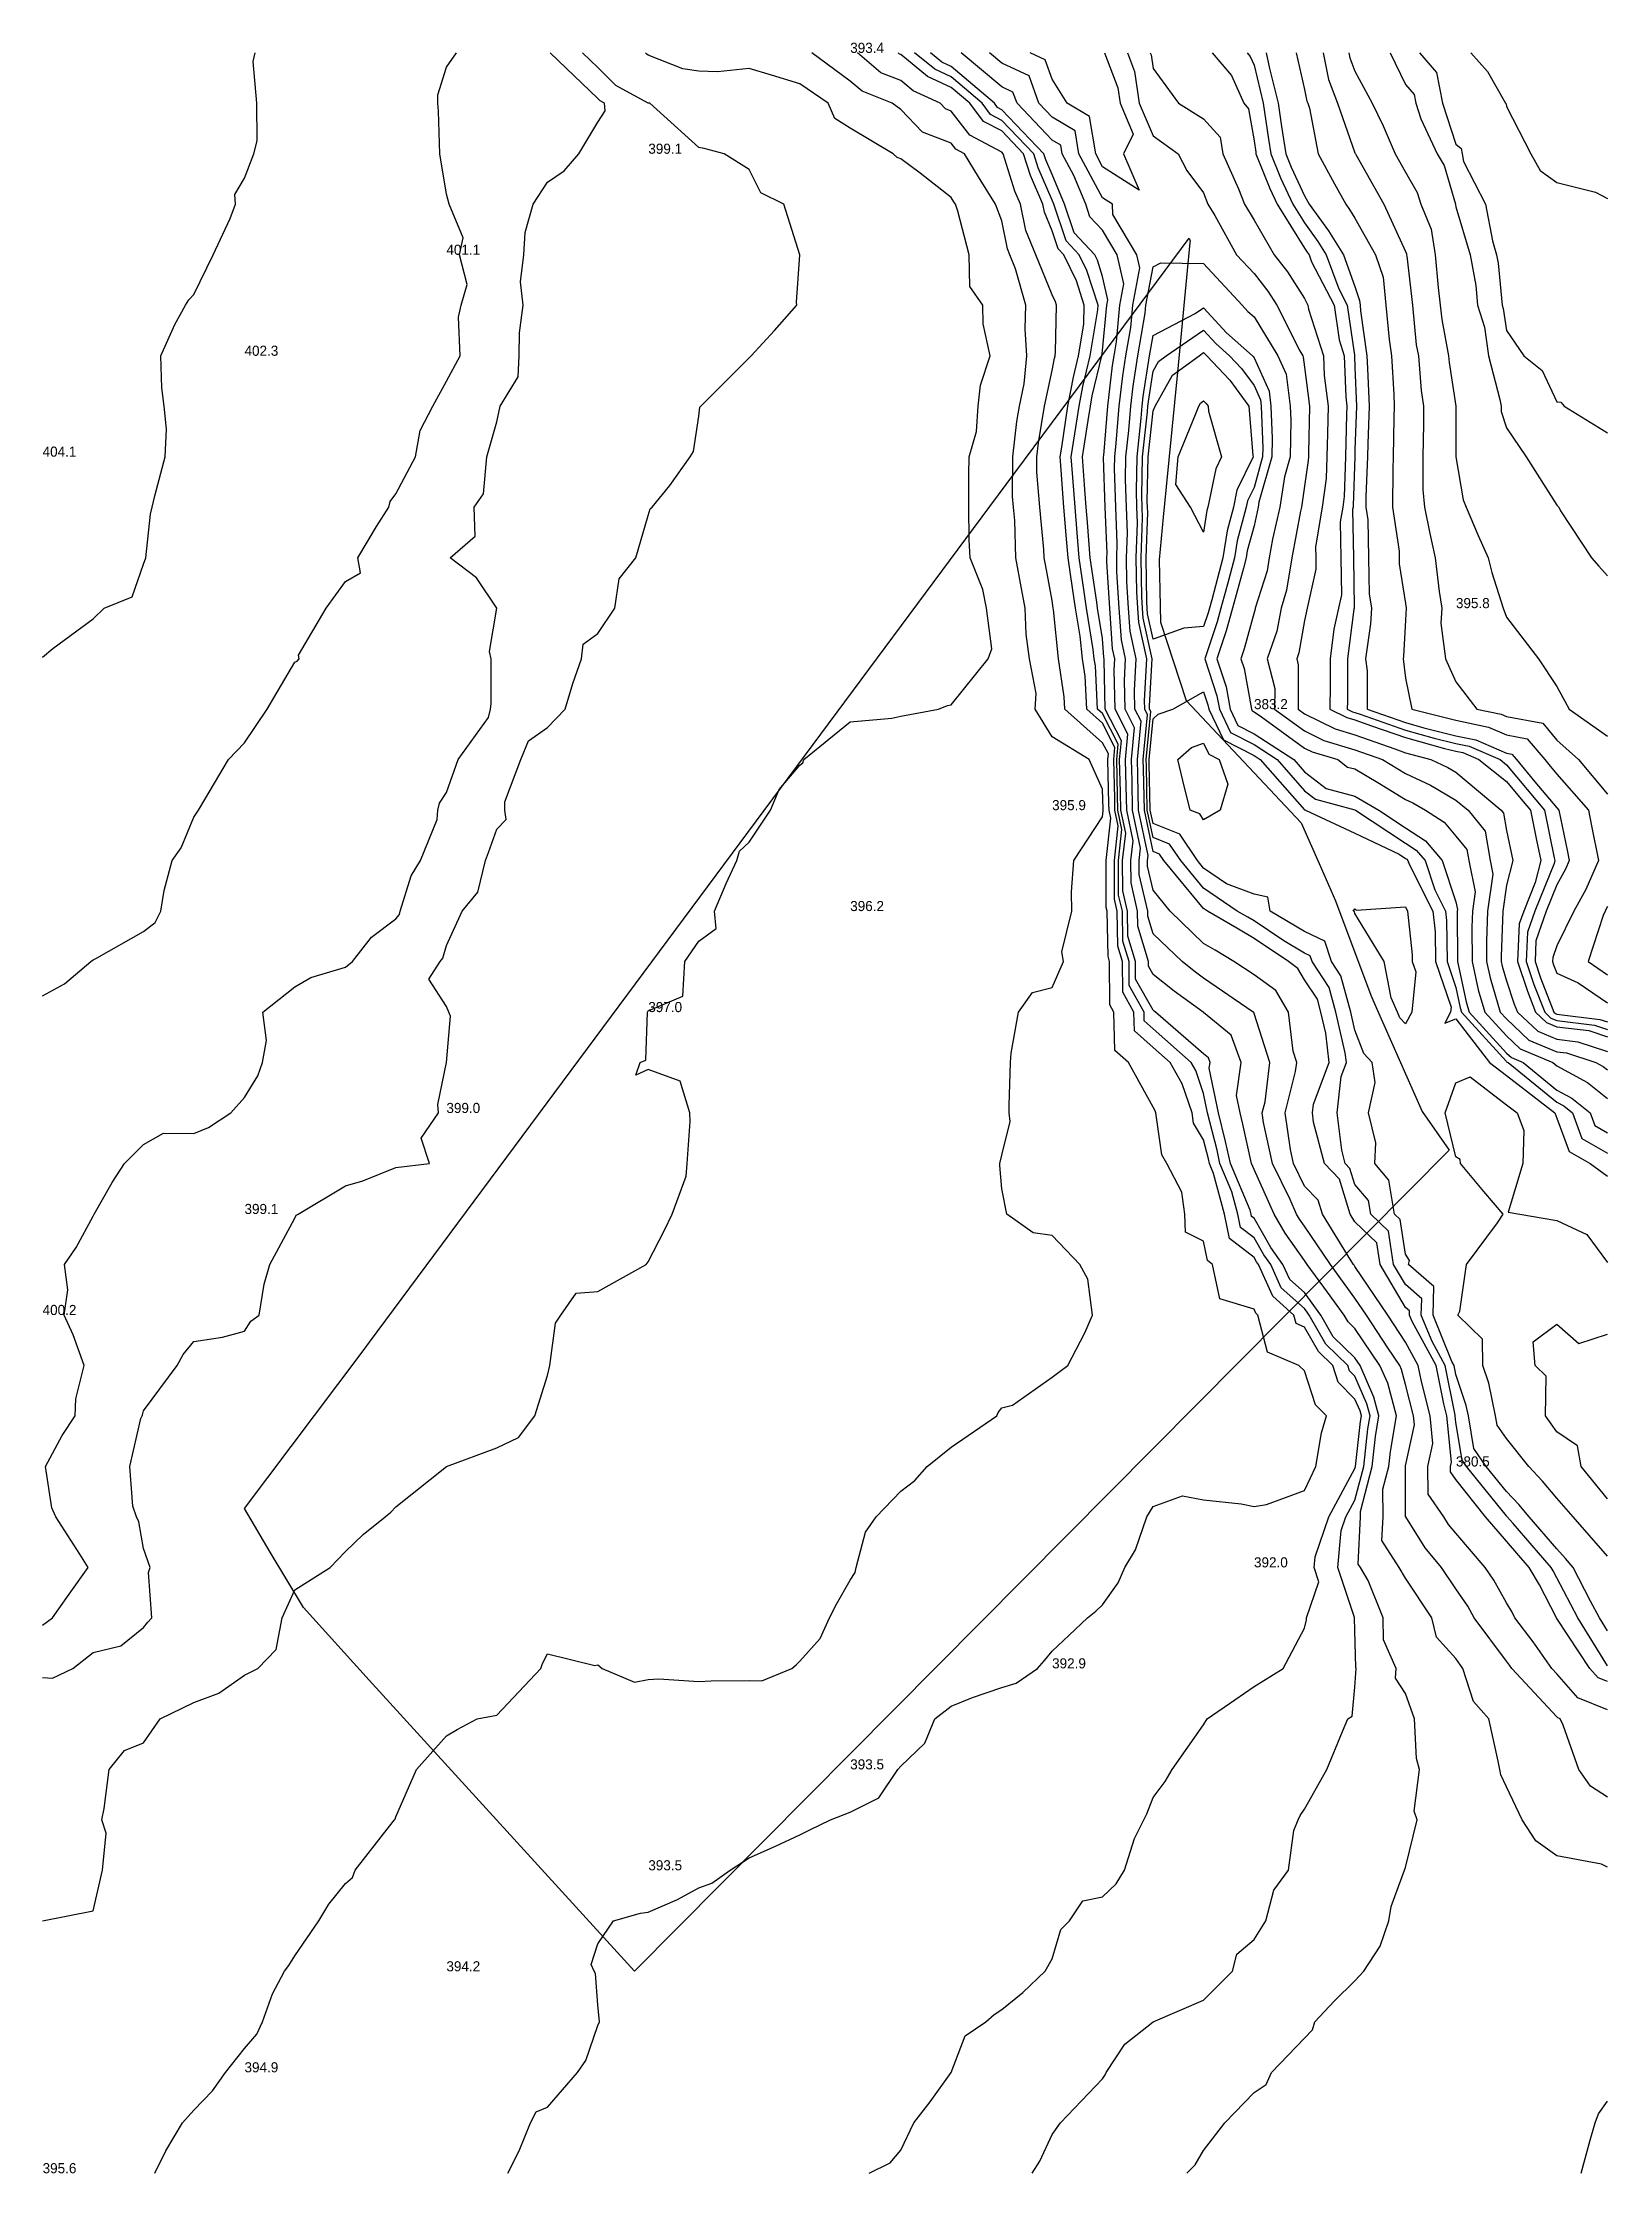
# Model space of a CAD drawing. Extents: x 0 to 155, y 0 to 211.
import ezdxf

# ---------------------------------------------------------------- set-up
doc = ezdxf.new("R2010")
doc.units = 0
for name, color, linetype in [('CONTOURS_MAJEURES', 3, 'CONTINUOUS'), ('CONTOURS_MINEURES', 8, 'CONTINUOUS'), ('PARCELLE', 4, 'CONTINUOUS'), ('POINTS_COTES', 7, 'CONTINUOUS')]:
    doc.layers.add(name, color=color, linetype=linetype)

msp = doc.modelspace()

# ---------------------------------------------------------------- linework, layer by layer
at = {"layer": 'CONTOURS_MAJEURES'}
for points in [[(0.003, 54.283), (0.982, 54.997), (2.644, 57.357), (4.508, 60.004), (3.683, 61.319), (1.298, 65.001), (0.911, 65.909), (0.301, 69.997), (1.942, 73.06), (3.225, 75.005), (3.307, 76.696), (4.133, 80.001), (3.028, 83.027), (2.143, 84.998), (2.5, 87.501), (2.163, 90.005), (3.333, 91.67), (4.997, 94.774), (5.126, 95.001), (6.885, 98.114), (8.109, 99.998), (10.003, 101.893), (11.983, 103.02), (14.997, 102.968), (16.427, 103.575), (18.637, 105.005), (20.002, 106.556), (21.334, 108.669), (21.786, 110.002), (22.174, 112.174), (21.829, 114.998), (24.997, 117.496), (26.564, 118.429), (30.002, 119.448), (30.687, 119.994), (32.581, 122.416), (34.996, 124.232), (35.341, 124.657), (35.436, 125.002), (36.51, 128.487), (37.431, 129.998), (39.091, 134.086), (39.167, 134.995), (39.311, 135.685), (40.001, 136.736), (41.172, 140.002), (44.163, 144.166), (44.372, 144.999), (44.441, 145.554), (44.441, 149.995), (44.282, 150.71), (44.996, 155.003), (42.998, 158), (40.386, 159.999), (42.855, 162.14), (42.757, 164.995), (43.671, 166.324), (43.997, 170.003), (44.996, 173.462), (45.319, 174.999), (47.098, 177.897), (47.209, 179.996), (47.256, 182.257), (47.615, 185.003), (47.332, 187.335), (47.68, 189.999), (47.807, 192.19), (48.596, 194.996), (50.001, 197.191), (51.679, 198.321), (53.104, 200.003), (54.995, 203.126), (55.732, 204.265), (55.654, 205), (55.227, 205.231), (54.995, 205.462), (50.289, 209.996)], [(98.032, 0.003), (98.797, 1.206), (99.999, 3.824), (100.833, 5), (105.004, 9.344), (105.258, 9.742), (105.361, 9.996), (107.216, 12.786), (109.999, 15.004), (115.004, 17.145), (117.858, 20), (118.286, 21.713), (119.998, 23.156), (121.166, 24.996), (121.974, 28.027), (123.411, 30.004), (123.95, 33.948), (124.358, 35), (124.578, 35.426), (125.004, 36.052), (127.207, 39.997), (128.749, 43.752), (129.304, 45.004), (129.717, 45.285), (129.998, 48.127), (130.117, 50.001), (130.081, 50.083), (129.998, 53.748), (129.95, 54.997), (129.963, 55.032), (128.302, 60.004), (128.645, 63.648), (129.109, 65.001), (129.998, 66.645), (130.872, 69.997), (131.288, 73.714), (131.502, 75.005), (131.188, 76.192), (129.998, 78.939), (129.471, 79.473), (129.297, 80.001), (127.116, 82.114), (125.475, 84.998), (125.275, 85.27), (125.004, 85.645), (122.693, 87.694), (121.651, 90.005), (120.963, 90.967), (119.998, 92.639), (118.665, 93.668), (118.399, 95.001), (117.799, 97.202), (116.62, 99.998), (116.332, 101.329), (115.401, 105.005), (115.004, 106.951), (114.228, 109.227), (113.789, 110.002), (109.999, 113.339), (109.124, 114.123), (109.102, 114.998), (107.626, 117.621), (107.617, 119.994), (107.018, 122.013), (106.958, 125.002), (106.589, 126.587), (106.578, 129.998), (106.916, 133.082), (106.515, 134.995), (106.484, 136.479), (106.396, 140.002), (106.541, 141.539), (105.004, 144.557), (104.508, 144.999), (104.286, 149.278), (104.178, 149.995), (104.082, 150.917), (103.409, 155.003), (103.139, 156.865), (102.666, 159.999), (102.476, 162.472), (102.271, 164.995), (102.051, 167.95), (101.902, 170.003), (102.266, 172.266), (102.675, 174.999), (103.045, 176.955), (103.756, 179.996), (104.543, 184.541), (104.553, 185.003), (103.45, 188.448), (102.694, 189.999), (101.381, 191.379), (100.168, 194.996), (99.999, 195.405), (98.614, 198.615), (98.179, 200.003), (95.005, 203.313), (93.902, 203.899), (93.061, 205), (90, 207.617), (88.373, 208.369), (86.38, 209.996)], [(119.31, 209.996), (119.626, 209.623), (119.998, 208.778), (120.908, 205), (121.441, 201.444), (121.667, 200.003), (122.617, 197.616), (123.853, 194.996), (125.004, 193.147), (126.326, 191.322), (127.151, 189.999), (128.387, 186.615), (129.222, 185.003), (129.937, 180.056), (129.957, 179.996), (129.998, 178.82), (130.16, 174.999), (129.998, 170.669), (129.98, 170.003), (129.829, 165.165), (129.804, 164.995), (129.765, 164.763), (129.861, 159.999), (129.935, 155.066), (129.92, 155.003), (129.899, 154.903), (129.257, 149.995), (129.243, 145.754), (129.238, 144.999), (129.748, 144.749), (129.998, 144.673), (130.503, 144.494), (135.003, 142.921), (137.859, 142.142), (139.998, 141.604), (141.323, 141.326), (144.375, 140.002), (145.003, 139.5), (147.054, 137.051), (148.787, 134.995), (149.733, 130.262), (149.79, 129.998), (149.717, 129.718), (147.831, 125.002), (147.097, 122.902), (146.966, 119.994), (147.731, 117.727), (148.789, 114.998), (149.413, 114.413), (149.997, 114.169), (153.717, 113.715), (155.002, 113.289)], [(136.395, 209.996), (138.061, 208.059), (138.657, 205), (139.998, 200.955), (140.529, 200.534), (140.617, 200.003), (140.748, 199.252), (142.94, 194.996), (143.621, 191.379), (144.033, 189.999), (144.18, 189.178), (144.588, 185.003), (144.687, 184.687), (145.003, 182.499), (146.736, 179.996), (148.531, 178.529), (149.997, 175.427), (150.403, 175.404), (150.712, 174.999), (155.002, 172.354)], [(155.002, 50.243), (152.085, 54.997), (149.997, 58.954), (149.643, 59.65), (149.43, 60.004), (145.669, 64.335), (145.089, 65.001), (145.05, 65.048), (145.003, 65.098), (141.038, 69.997), (140.61, 70.61), (139.998, 74.348), (139.931, 75.005), (139.909, 75.094), (138.931, 80.001), (137.629, 82.371), (136.559, 84.998), (136.608, 86.606), (135.003, 88.011), (133.829, 90.005), (133.316, 93.317), (131.556, 95.001), (131.33, 96.331), (129.998, 97.92), (129.506, 99.505), (129.028, 99.998), (128.687, 101.313), (128.235, 105.005), (128.626, 108.629), (129.143, 110.002), (129.034, 110.966), (128.101, 114.998), (127.437, 117.432), (125.756, 119.994), (125.571, 120.564), (125.004, 120.833), (122.949, 122.05), (119.998, 124.021), (119.392, 124.394), (118.343, 125.002), (115.004, 127.26), (112.733, 129.998), (111.641, 131.637), (109.999, 132.288), (109.43, 134.995), (109.342, 139.343), (109.325, 140.002), (109.776, 144.775), (109.662, 144.999), (109.654, 145.344), (109.894, 149.995), (109.019, 154.02), (108.951, 155.003), (108.88, 156.122), (108.827, 159.999), (108.962, 163.958), (108.924, 164.995), (108.885, 166.112), (108.967, 170.003), (109.437, 174.437), (109.483, 174.999), (109.536, 175.462), (109.999, 178.47), (110.552, 179.444), (111.299, 179.996), (115.004, 182.521), (116.213, 181.208), (117.58, 179.996), (118.753, 178.749), (119.998, 177.058), (120.635, 175.634), (120.716, 174.999), (120.866, 170.869), (120.849, 170.003), (119.998, 166.966), (119.357, 165.638), (119.225, 164.995), (118.33, 161.668), (118.072, 159.999), (117.384, 157.383), (116.722, 155.003), (116.355, 153.648), (115.111, 149.995), (116.329, 146.324), (116.57, 144.999), (117.677, 142.676), (119.998, 141.487), (122.277, 140.002), (125.004, 136.915), (126.085, 136.079), (129.998, 135.035), (130.067, 134.995), (135.003, 131.724), (136.056, 131.051), (136.94, 129.998), (137.908, 127.092), (138.971, 125.002), (139.067, 124.069), (139.123, 119.994), (139.998, 117.446), (140.429, 115.429), (140.557, 114.998), (145.003, 110.095), (145.051, 110.05), (145.166, 110.002), (149.997, 106.077), (150.692, 105.699), (151.549, 105.005), (152.481, 102.482), (155.002, 101.023)]]:
    msp.add_lwpolyline(points, dxfattribs=at)
at = {"layer": 'CONTOURS_MINEURES'}
for points in [[(0.003, 24.996), (4.997, 25.998), (5.951, 30.004), (6.303, 33.697), (5.855, 35), (6.11, 36.111), (6.612, 39.997), (8.126, 41.874), (10.003, 42.626), (11.639, 45.004), (14.997, 46.628), (17.454, 47.548), (20.002, 49.331), (21.327, 50.001), (23.124, 51.874), (23.748, 54.997), (24.997, 57.779), (28.478, 60.004), (30.002, 61.594), (31.744, 63.258), (33.945, 65.001), (34.509, 65.488), (34.996, 66), (40.001, 69.997), (44.996, 71.842), (47.141, 72.859), (48.75, 75.005), (50.001, 79.002), (50.257, 80.001), (50.796, 84.203), (51.346, 84.998), (52.839, 87.16), (54.995, 87.318), (59.783, 90.005), (60.001, 90.268), (61.606, 93.395), (62.366, 95.001), (63.746, 98.749), (63.843, 99.998), (64.163, 104.171), (64.126, 105.005), (63.164, 108.17), (60.001, 109.32), (58.749, 108.753), (59.21, 110.002), (59.758, 110.243), (59.917, 114.998), (60.001, 115.109), (63.434, 116.559), (63.603, 119.994), (64.995, 122.021), (66.709, 123.287), (66.559, 125.002), (67.715, 127.717), (68.778, 129.998), (69.045, 130.952), (70, 131.839), (72.091, 134.995), (72.964, 137.03), (74.995, 139.466), (75.311, 139.686), (75.395, 140.002), (80, 143.75), (84.111, 144.106), (85.005, 144.317), (88.751, 144.999), (89.627, 145.371), (90, 145.415), (93.67, 149.995), (94.033, 150.967), (93.491, 155.003), (93.147, 156.857), (91.896, 159.999), (91.785, 161.781), (91.766, 164.995), (91.747, 168.255), (91.768, 170.003), (92.502, 172.501), (92.661, 174.999), (92.91, 177.09), (93.871, 179.996), (93.157, 183.154), (93.128, 185.003), (91.853, 186.854), (91.794, 189.999), (90.669, 194.328), (90.417, 194.996), (90.258, 195.254), (90, 195.674), (86.915, 198.089), (85.005, 199.495), (84.64, 199.638), (84.257, 200.003), (80, 202.553), (78.481, 203.484), (77.82, 205), (74.995, 206.915), (72.193, 207.803), (70, 208.432), (66.862, 208.132), (64.995, 208.183), (63.404, 208.404), (60.001, 209.782), (59.862, 209.857), (59.723, 209.996)], [(0.003, 49.096), (0.977, 49.026), (2.985, 50.001), (4.997, 51.569), (7.757, 52.242), (10.003, 54.065), (10.425, 54.574), (10.835, 54.997), (10.494, 59.512), (10.668, 60.004), (10.003, 61.878), (9.526, 64.525), (9.288, 65.001), (8.938, 66.064), (8.629, 69.997), (9.746, 74.748), (9.877, 75.005), (9.895, 75.112), (10.003, 75.504), (13.332, 80.001), (13.927, 81.072), (14.997, 82.368), (17.812, 82.812), (20.002, 83.408), (20.616, 84.384), (21.459, 84.998), (21.964, 88.038), (22.499, 90.005), (24.997, 94.585), (25.103, 94.895), (25.309, 95.001), (30.002, 97.777), (31.714, 98.285), (34.996, 99.598), (38.333, 99.998), (37.499, 102.502), (39.231, 105.005), (39.167, 105.838), (40.001, 110.002), (40.418, 114.582), (40.239, 114.998), (40.001, 115.553), (38.26, 118.257), (39.376, 119.994), (39.656, 120.34), (40.001, 121.597), (41.574, 125.002), (43.129, 126.869), (43.872, 129.998), (44.179, 130.816), (44.996, 133.1), (45.929, 134.063), (45.805, 134.995), (45.805, 135.805), (47.359, 140.002), (48.148, 141.852), (50.001, 143.167), (51.773, 144.999), (52.537, 147.535), (53.397, 149.995), (53.543, 151.452), (54.995, 152.499), (56.681, 155.003), (57.108, 157.89), (58.77, 159.999), (60.001, 164.163), (60.169, 164.827), (60.385, 164.995), (62.141, 167.141), (64.163, 170.003), (64.469, 170.529), (64.995, 174), (65.102, 174.893), (65.204, 174.999), (70, 179.787), (70.093, 179.903), (70.192, 179.996), (72.497, 182.499), (74.717, 185.003), (74.683, 185.315), (74.995, 189.999), (73.434, 194.996), (71.145, 196.143), (70, 198.439), (67.498, 200.003), (65.528, 200.535), (64.995, 200.628), (60.139, 205), (60.018, 205.017), (60.001, 205.024), (56.772, 206.773), (54.995, 208.547), (53.491, 209.996)], [(0.003, 116.61), (2.188, 117.809), (4.77, 119.994), (4.997, 120.187), (5.355, 120.352), (10.003, 122.968), (11.142, 123.86), (11.711, 125.002), (12.032, 127.032), (12.84, 129.998), (13.715, 131.281), (14.997, 134.313), (15.452, 134.995), (16.07, 136.068), (18.429, 140.002), (20.002, 141.668), (22.245, 144.999), (24.997, 149.65), (25.224, 149.768), (25.432, 149.995), (25.342, 150.34), (28.098, 155.003), (30.002, 157.648), (31.5, 158.5), (31.213, 159.999), (33.075, 163.074), (34.296, 164.995), (34.415, 165.578), (34.996, 166.337), (36.951, 170.003), (37.397, 172.603), (38.642, 174.999), (40.001, 177.497), (41.375, 179.996), (41.184, 183.817), (41.451, 185.003), (42.045, 187.047), (41.286, 189.999), (41.666, 191.665), (40.264, 194.996), (40.001, 195.997), (39.356, 200.003), (39.219, 204.219), (39.167, 205), (39.167, 205.832), (40.001, 208.569), (41, 209.996)], [(0.003, 150.152), (1.002, 150.997), (4.997, 153.948), (6.11, 155.003), (8.872, 156.131), (10.003, 159.374), (10.22, 159.999), (10.688, 164.31), (10.855, 164.995), (11.13, 166.126), (12.143, 170.003), (12.273, 172.728), (12.041, 174.999), (11.819, 176.816), (11.699, 179.996), (13.103, 183.104), (14.152, 185.003), (14.479, 185.522), (14.997, 186.06), (16.897, 189.999), (18.597, 193.593), (19.112, 194.996), (19.037, 195.961), (20.002, 197.58), (20.927, 200.003), (21.272, 201.274), (21.208, 205), (20.85, 209.148), (21.047, 209.996)], [(11.112, 0.003), (12.222, 2.224), (13.862, 5), (14.997, 6.249), (16.828, 8.168), (18.125, 9.996), (20.002, 12.368), (21.22, 13.782), (21.786, 15.004), (22.777, 17.779), (23.972, 20), (24.409, 20.588), (24.997, 21.537), (27.367, 24.996), (28.361, 26.638), (30.002, 28.706), (30.701, 29.303), (30.973, 30.004), (34.372, 34.376), (34.871, 35), (34.925, 35.072), (34.996, 35.313), (37.025, 39.997), (40.001, 43.335), (41.058, 43.945), (43.054, 45.004), (44.996, 45.368), (49.363, 50.001), (49.508, 50.493), (50.001, 51.444), (54.702, 50.294), (54.995, 50.345), (55.431, 50.001), (58.636, 48.638), (60.001, 48.908), (61.029, 48.972), (64.995, 48.717), (66.224, 48.773), (70, 48.807), (71.237, 48.763), (74.214, 50.001), (74.638, 50.357), (74.995, 50.714), (77.024, 52.971), (77.939, 54.997), (78.635, 56.363), (80, 58.753), (80.493, 59.511), (80.604, 60.004), (81.508, 63.495), (82.561, 65.001), (85.005, 67.56), (86.392, 68.609), (87.634, 69.997), (90, 71.915), (94.535, 75.005), (94.663, 75.345), (95.005, 75.794), (96.075, 76.075), (99.999, 78.832), (100.671, 79.331), (101.572, 80.001), (103.238, 83.234), (104.003, 84.998), (103.532, 88.532), (102.729, 90.005), (99.999, 92.86), (98.126, 93.128), (95.504, 95.001), (95.005, 97.5), (94.805, 99.798), (94.832, 99.998), (95.005, 100.832), (95.837, 104.171), (95.761, 105.005), (95.761, 105.762), (95.886, 110.002), (95.941, 110.938), (96.67, 114.998), (98.061, 116.937), (99.999, 117.449), (101.135, 119.994), (100.971, 120.967), (101.958, 125.002), (101.916, 126.915), (102.158, 129.998), (105.004, 134.324), (105.071, 134.928), (105.057, 134.995), (105.056, 135.046), (105.004, 137.091), (103.659, 140.002), (99.999, 142.267), (98.321, 144.999), (98.436, 146.562), (97.762, 149.995), (97.434, 152.431), (97.319, 155.003), (96.955, 156.953), (96.408, 159.999), (96.304, 163.696), (96.178, 164.995), (96.083, 166.076), (96.101, 170.003), (96.509, 173.494), (96.761, 174.999), (97.233, 177.229), (97.509, 179.996), (97.326, 182.675), (97.385, 185.003), (96.388, 188.615), (95.826, 189.999), (95.588, 190.583), (95.005, 193.365), (94.389, 194.996), (92.717, 197.715), (91.31, 200.003), (90.455, 200.458), (90, 201.054), (87.152, 202.151), (85.005, 204.39), (84.166, 205), (81.191, 206.189), (80, 207.2), (76.2, 209.996)], [(46.084, 0.003), (47.22, 2.224), (48.333, 5), (48.903, 6.095), (50.001, 6.542), (52.976, 9.996), (53.824, 11.171), (54.995, 14.637), (55.155, 15.004), (54.995, 16.669), (54.765, 19.769), (54.639, 20), (54.33, 20.666), (54.995, 22.725), (56.56, 24.996), (59.225, 25.772), (60.001, 25.871), (62.886, 27.111), (64.995, 28.277), (66.278, 28.72), (68.123, 30.004), (70, 31.253), (72.606, 32.393), (74.995, 33.512), (75.996, 34.001), (78.041, 35), (80, 35.776), (82.819, 37.183), (84.716, 39.997), (85.005, 40.316), (87.394, 42.609), (88.386, 45.004), (90, 46.253), (92.102, 47.103), (95.005, 48.119), (96.453, 48.552), (98.537, 50.001), (99.231, 50.769), (99.999, 51.714), (101.692, 53.307), (103.488, 54.997), (104.328, 55.674), (105.004, 56.281), (106.529, 58.476), (107.199, 60.004), (108.272, 61.732), (109.374, 65.001), (109.999, 66.042), (112.925, 67.076), (115.004, 66.708), (118.714, 66.286), (119.998, 66.047), (121.233, 66.233), (125.004, 67.608), (126.107, 69.997), (126.68, 73.324), (127.189, 75.005), (126.103, 76.105), (125.004, 79.456), (124.437, 80.001), (121.331, 81.332), (120.39, 84.998), (120.183, 85.182), (119.998, 85.59), (116.6, 86.597), (115.882, 90.005), (115.386, 90.388), (115.004, 92.306), (113.204, 93.204), (113.138, 95.001), (112.844, 97.158), (111.357, 99.998), (110.851, 100.851), (110.286, 105.005), (110.213, 105.219), (109.999, 105.597), (107.553, 110.002), (106.209, 111.207), (106.111, 114.998), (105.712, 115.706), (105.696, 119.994), (105.537, 120.529), (105.447, 125.002), (105.364, 125.361), (105.348, 129.998), (105.809, 134.19), (105.64, 134.995), (105.627, 135.619), (105.517, 140.002), (105.57, 140.569), (105.004, 141.68), (101.272, 144.999), (101.209, 146.207), (100.637, 149.995), (100.131, 154.871), (100.109, 155.003), (99.999, 155.76), (99.333, 159.333), (99.214, 159.999), (99.191, 160.808), (98.786, 164.995), (98.478, 168.478), (98.485, 170.003), (98.644, 171.359), (99.252, 174.999), (99.999, 178.526), (100.233, 179.762), (100.288, 179.996), (100.349, 180.345), (100.45, 185.003), (100.341, 185.344), (99.999, 186.047), (98.394, 189.999), (97.411, 192.406), (96.868, 194.996), (96.305, 196.3), (95.146, 200.003), (95.005, 200.151), (91.833, 201.834), (90, 204.236), (89.448, 204.448), (88.92, 205), (86.241, 206.236), (85.005, 207.246), (83.038, 208.033), (80.724, 209.996)], [(81.877, 0.003), (83.962, 1.044), (85.005, 2.274), (86.308, 5), (87.929, 7.071), (90, 9.996), (91.384, 13.619), (93.424, 15.004), (94.272, 15.735), (95.005, 16.203), (97.113, 17.89), (99.318, 20), (99.999, 21.249), (100.865, 24.132), (101.732, 24.996), (103.026, 26.976), (105.004, 27.361), (106.341, 28.664), (107.161, 30.004), (108.167, 33.168), (109.083, 35), (109.395, 35.604), (109.999, 37.199), (111.186, 38.811), (111.893, 39.997), (115.004, 44.426), (115.361, 45.004), (118.107, 46.896), (119.998, 48.199), (122.896, 50.001), (125.004, 53.998), (125.201, 54.799), (125.194, 54.997), (126.42, 58.584), (125.946, 60.004), (126.044, 61.045), (127.398, 65.001), (129.998, 69.808), (130.047, 69.997), (130.547, 74.456), (130.638, 75.005), (130.504, 75.51), (129.998, 76.678), (128.348, 78.351), (127.806, 80.001), (126.382, 81.38), (125.004, 83.804), (124.167, 84.162), (123.953, 84.998), (121.857, 86.856), (120.436, 90.005), (120.254, 90.26), (119.998, 90.702), (117.572, 92.574), (117.088, 95.001), (115.996, 99.006), (115.577, 99.998), (115.475, 100.47), (115.004, 102.332), (114.009, 104.01), (113.874, 105.005), (112.889, 107.891), (111.695, 110.002), (109.999, 111.495), (108.153, 113.151), (108.105, 114.998), (106.988, 116.983), (106.976, 119.994), (106.524, 121.518), (106.454, 125.002), (106.18, 126.179), (106.168, 129.998), (106.547, 133.451), (106.223, 134.995), (106.199, 136.192), (106.103, 140.002), (106.217, 141.216), (105.004, 143.598), (103.429, 144.999), (103.261, 148.254), (102.998, 149.995), (102.765, 152.235), (102.309, 155.003), (101.852, 158.149), (101.573, 159.999), (101.461, 161.458), (101.174, 164.995), (100.865, 169.137), (100.802, 170.003), (100.956, 170.958), (101.56, 174.999), (102.108, 177.89), (102.6, 179.996), (103.145, 183.143), (103.186, 185.003), (102.414, 187.413), (101.154, 189.999), (100.591, 190.591), (99.999, 192.356), (99.234, 194.23), (99.073, 194.996), (97.844, 197.843), (97.168, 200.003), (95.005, 202.259), (93.212, 203.21), (91.846, 205), (90, 206.579), (87.662, 207.658), (85.005, 209.828), (84.885, 209.876), (84.744, 209.996)], [(113.336, 0.003), (114.154, 0.852), (115.004, 2.252), (117.117, 5), (119.998, 7.998), (121.19, 8.807), (121.724, 9.996), (125.004, 13.394), (125.792, 14.213), (126.025, 15.004), (127.941, 17.061), (129.998, 19.07), (130.888, 20), (132.501, 22.498), (133.365, 24.996), (133.573, 26.427), (134.894, 30.004), (135.003, 30.298), (136.145, 35), (135.862, 35.86), (136.404, 39.997), (136.089, 41.085), (135.88, 45.004), (135.003, 47.502), (134.028, 49.027), (134.09, 50.001), (132.831, 52.828), (132.782, 54.997), (131.308, 58.694), (130.535, 60.004), (130.326, 60.332), (130.535, 65.001), (130.533, 65.535), (131.697, 69.997), (132.03, 72.972), (132.367, 75.005), (131.872, 76.875), (130.517, 80.001), (129.998, 80.766), (127.849, 82.848), (126.626, 84.998), (125.938, 85.934), (125.004, 87.225), (123.53, 88.531), (122.865, 90.005), (121.672, 91.675), (119.998, 94.575), (119.758, 94.761), (119.71, 95.001), (119.602, 95.398), (117.663, 99.998), (117.188, 102.188), (116.475, 105.005), (115.571, 109.435), (115.651, 110.002), (115.475, 110.473), (115.004, 110.862), (110.235, 114.998), (110.098, 115.097), (109.999, 115.175), (108.264, 118.259), (108.257, 119.994), (107.511, 122.508), (107.461, 125.002), (106.997, 126.996), (106.987, 129.998), (107.286, 132.713), (106.806, 134.995), (106.77, 136.765), (106.689, 140.002), (106.864, 141.863), (105.268, 144.999), (105.154, 149.845), (105.162, 149.995), (105.134, 150.125), (105.004, 151.998), (104.509, 155.003), (104.425, 155.58), (103.759, 159.999), (103.492, 163.485), (103.369, 164.995), (103.237, 166.763), (103.002, 170.003), (103.576, 173.574), (103.789, 174.999), (103.983, 176.019), (104.912, 179.996), (105.004, 180.53), (105.434, 185.003), (105.534, 185.533), (105.004, 187.864), (104.486, 189.482), (104.234, 189.999), (102.17, 192.167), (101.221, 194.996), (99.999, 197.959), (99.383, 199.386), (99.19, 200.003), (95.005, 204.367), (94.591, 204.587), (94.276, 205), (90, 208.656), (89.083, 209.079), (87.961, 209.996)], [(155.002, 30.318), (154.407, 30.599), (149.997, 31.445), (147.921, 32.923), (146.575, 35), (145.003, 38.267), (144.453, 39.448), (144.364, 39.997), (144.184, 40.816), (143.263, 45.004), (141.729, 46.732), (140.67, 50.001), (139.998, 50.985), (138.083, 53.082), (137.619, 54.997), (135.003, 58.931), (134.37, 60.004), (132.671, 62.672), (132.775, 65.001), (132.763, 67.761), (133.346, 69.997), (133.513, 71.488), (134.096, 75.005), (133.239, 78.24), (132.476, 80.001), (129.998, 83.655), (129.316, 84.315), (128.928, 84.998), (127.262, 87.262), (125.278, 90.005), (125.004, 90.413), (123.089, 93.091), (121.987, 95.001), (119.998, 99.404), (119.748, 99.998), (118.902, 103.906), (118.624, 105.005), (118.271, 106.734), (118.734, 110.002), (117.72, 112.719), (115.004, 114.957), (114.957, 114.998), (112.08, 117.076), (109.999, 118.719), (109.54, 119.535), (109.538, 119.994), (108.498, 123.498), (108.468, 125.002), (107.814, 127.813), (107.807, 129.998), (108.024, 131.974), (107.389, 134.995), (107.342, 137.338), (107.275, 140.002), (107.511, 142.51), (106.244, 144.999), (106.154, 148.845), (106.214, 149.995), (105.997, 150.99), (105.72, 155.003), (105.428, 159.575), (105.423, 159.999), (105.437, 160.432), (105.27, 164.995), (105.102, 169.905), (105.104, 170.003), (105.115, 170.114), (105.52, 174.999), (105.98, 179.02), (106.13, 179.996), (106.368, 181.363), (106.718, 185.003), (107.114, 187.114), (106.459, 189.999), (105.004, 192.425), (103.749, 193.743), (103.329, 194.996), (102.152, 197.85), (100.995, 200.003), (100.851, 200.854), (99.999, 201.363), (96.521, 205), (96.122, 206.117), (95.005, 206.638), (90.992, 209.996)], [(155.002, 37.236), (153.334, 38.331), (152.187, 39.997), (150.623, 44.378), (150.31, 45.004), (150.087, 45.094), (149.997, 45.196), (145.52, 50.001), (145.306, 50.304), (145.003, 50.703), (141.807, 54.997), (141.162, 56.161), (139.998, 57.886), (138.583, 60.004), (136.938, 61.94), (135.022, 65.001), (135.014, 65.012), (135.003, 67.499), (134.992, 69.986), (134.995, 69.997), (134.996, 70.005), (135.003, 70.049), (135.879, 74.127), (135.79, 75.005), (135.003, 78.107), (134.607, 79.605), (134.435, 80.001), (133.244, 81.757), (131.128, 84.998), (129.998, 86.672), (128.587, 88.59), (127.564, 90.005), (125.004, 93.812), (124.507, 94.506), (124.222, 95.001), (123.579, 96.423), (121.83, 99.998), (120.954, 104.049), (120.817, 105.005), (121.09, 106.095), (121.569, 110.002), (119.998, 114.874), (119.965, 114.964), (119.924, 114.998), (115.004, 118.374), (114.062, 119.055), (112.872, 119.994), (109.999, 122.757), (109.486, 124.487), (109.475, 125.002), (108.631, 128.63), (108.626, 129.998), (108.762, 131.235), (107.972, 134.995), (107.913, 137.911), (107.86, 140.002), (108.158, 143.157), (107.221, 144.999), (107.154, 147.844), (107.265, 149.995), (106.861, 151.856), (106.643, 155.003), (106.414, 158.588), (106.395, 159.999), (106.444, 161.439), (106.314, 164.995), (106.183, 168.821), (106.207, 170.003), (106.35, 171.349), (106.652, 174.999), (106.996, 178.003), (107.302, 179.996), (107.789, 182.788), (108.002, 185.003), (108.695, 188.695), (108.399, 189.999), (105.998, 194.001), (105.984, 194.996), (105.004, 195.63), (102.655, 200.003), (102.271, 202.271), (99.999, 203.629), (98.688, 205), (97.717, 207.713), (95.005, 208.978), (93.788, 209.996)], [(105.186, 209.996), (106.522, 206.518), (106.741, 205), (108.044, 201.959), (107.057, 200.003), (108.609, 196.389), (105.004, 198.721), (104.315, 200.003), (103.691, 203.689), (101.497, 205), (99.999, 207.392), (99.313, 209.31), (97.841, 209.996)], [(107.456, 209.996), (108.162, 208.158), (108.619, 205), (109.999, 201.778), (112.471, 200.003), (113.349, 198.347), (115.004, 196.119), (115.438, 194.996), (116.104, 193.896), (118.266, 189.999), (119.998, 188.137), (121.383, 186.385), (122.256, 185.003), (124.528, 180.471), (124.82, 179.996), (124.876, 179.869), (125.004, 178.877), (125.485, 174.999), (125.391, 170.391), (125.381, 170.003), (125.369, 169.636), (125.004, 167.07), (124.693, 164.995), (124.603, 164.595), (123.752, 159.999), (123.228, 156.774), (122.673, 155.003), (122.269, 152.731), (121.312, 149.995), (122.052, 147.048), (122.042, 144.999), (125.004, 142.843), (126.911, 141.91), (129.998, 140.972), (132.741, 140.002), (135.003, 138.623), (137.47, 137.468), (139.998, 135.999), (141.2, 134.995), (142.904, 132.9), (143.377, 129.998), (143.655, 128.653), (143.139, 125.002), (143.021, 121.977), (143.038, 119.994), (143.384, 118.378), (144.39, 114.998), (145.003, 114.322), (147.232, 112.232), (149.997, 111.078), (150.957, 110.96), (153.851, 110.002), (154.596, 109.596), (155.002, 109.268)], [(109.726, 209.996), (109.802, 209.799), (109.999, 208.439), (112.525, 205), (115.004, 203.462), (116.65, 201.65), (116.926, 200.003), (118.462, 196.537), (119.057, 194.996), (119.998, 193.44), (121.99, 189.999), (123.319, 188.318), (125.004, 185.653), (125.34, 185.003), (125.397, 184.609), (126.893, 179.996), (126.961, 178.037), (127.339, 174.999), (127.283, 172.283), (127.22, 170.003), (127.153, 167.848), (126.747, 164.995), (126.093, 161.089), (126.115, 159.999), (126.132, 158.87), (125.267, 155.003), (125.004, 153.786), (124.431, 150.568), (124.23, 149.995), (124.385, 149.378), (124.365, 144.999), (125.004, 144.534), (128.046, 143.045), (129.998, 142.452), (133.947, 141.057), (135.003, 140.687), (137.514, 140.002), (139.207, 139.21), (139.998, 138.75), (144.492, 134.995), (144.721, 134.714), (145.003, 132.983), (145.639, 129.998), (145.003, 127.553), (144.642, 125.002), (144.468, 120.53), (144.472, 119.994), (144.566, 119.558), (145.003, 118.089), (145.782, 115.778), (146.085, 114.998), (148.104, 113.104), (149.997, 112.314), (152.061, 112.062), (155.002, 111.088)], [(115.865, 209.996), (117.762, 207.759), (118.978, 205), (119.464, 204.465), (119.998, 201.277), (120.164, 200.169), (120.19, 200.003), (121.561, 196.559), (122.299, 194.996), (125.004, 190.649), (125.276, 190.272), (125.447, 189.999), (125.702, 189.301), (127.928, 185.003), (128.424, 181.574), (128.936, 179.996), (129.077, 175.92), (129.192, 174.999), (129.175, 174.176), (129.06, 170.003), (128.937, 166.059), (128.785, 164.995), (128.541, 163.538), (128.612, 159.999), (128.667, 156.334), (128.369, 155.003), (127.917, 152.916), (127.535, 149.995), (127.527, 147.471), (127.509, 144.999), (129.181, 144.181), (129.998, 143.933), (131.651, 143.348), (135.003, 142.177), (138.882, 141.118), (139.998, 140.838), (140.689, 140.692), (142.28, 140.002), (145.003, 137.825), (146.291, 136.287), (147.38, 134.995), (147.975, 132.022), (148.406, 129.998), (147.846, 127.846), (146.709, 125.002), (146.266, 123.735), (146.097, 119.994), (147.081, 117.077), (147.888, 114.998), (148.977, 113.977), (149.997, 113.551), (153.165, 113.164), (155.002, 112.555)], [(121.194, 209.996), (121.544, 208.453), (122.376, 205), (122.718, 202.718), (123.143, 200.003), (123.673, 198.672), (125.004, 195.852), (125.474, 194.996), (127.375, 192.372), (128.856, 189.999), (129.998, 186.871), (130.461, 185.466), (130.51, 185.003), (130.562, 184.439), (131.167, 179.996), (131.246, 178.75), (131.405, 174.999), (131.265, 171.268), (131.246, 170.003), (131.076, 166.074), (131.073, 164.995), (131.257, 163.738), (131.348, 159.999), (131.413, 156.415), (131.632, 155.003), (131.542, 153.458), (131.055, 149.995), (131.207, 148.788), (131.191, 144.999), (135.003, 143.666), (136.835, 143.166), (139.998, 142.37), (141.958, 141.959), (145.003, 140.638), (145.538, 140.538), (145.985, 140.002), (147.816, 137.816), (149.997, 135.228), (150.202, 134.995), (151.025, 131.024), (151.223, 129.998), (150.85, 129.147), (149.997, 127.612), (148.953, 125.002), (147.928, 122.069), (147.834, 119.994), (148.38, 118.377), (149.691, 114.998), (149.849, 114.85), (149.997, 114.788), (154.269, 114.265), (155.002, 114.022)], [(124.182, 209.996), (125.004, 206.38), (125.228, 205.224), (125.314, 205), (125.483, 204.521), (126.362, 200.003), (127.984, 197.015), (129.093, 194.996), (129.473, 194.471), (129.998, 193.631), (132.046, 189.999), (132.779, 187.779), (133.07, 185.003), (133.382, 181.618), (133.603, 179.996), (133.846, 176.154), (133.895, 174.999), (133.852, 173.85), (133.793, 170.003), (133.739, 168.738), (133.729, 164.995), (134.366, 160.635), (134.381, 159.999), (134.392, 159.389), (135.003, 155.447), (135.074, 155.003), (135.003, 153.824), (134.792, 150.206), (134.762, 149.995), (135.003, 148.085), (135.643, 144.999), (139.998, 143.903), (143.227, 143.226), (145.003, 142.455), (147.068, 142.068), (148.791, 140.002), (149.342, 139.345), (149.997, 138.567), (153.12, 134.995), (153.443, 133.438), (154.108, 129.998), (152.856, 127.145), (151.666, 125.002), (149.997, 121.567), (149.59, 120.403), (149.572, 119.994), (149.679, 119.676), (149.997, 118.856), (152.112, 117.884), (155.002, 115.928)], [(126.851, 209.996), (127.362, 207.359), (128.269, 205), (129.998, 200.087), (130.026, 200.031), (130.038, 200.003), (130.086, 199.915), (132.864, 194.996), (135.003, 190.333), (135.1, 190.097), (135.116, 189.999), (135.128, 189.875), (135.681, 185.003), (136.073, 181.068), (136.278, 179.996), (136.547, 176.544), (136.786, 174.999), (136.786, 173.216), (136.723, 170.003), (136.712, 166.708), (136.892, 164.995), (137.41, 162.406), (137.934, 159.999), (138.34, 156.661), (138.603, 155.003), (138.514, 153.515), (138.977, 149.995), (139.998, 147.711), (142.08, 144.999), (144.495, 144.492), (145.003, 144.272), (148.598, 143.598), (149.997, 141.92), (152.126, 140.002), (155.002, 136.575)], [(129.399, 209.996), (129.496, 209.494), (129.998, 208.19), (131.701, 205), (132.783, 202.784), (133.994, 200.003), (135.003, 198.166), (136.172, 196.168), (136.514, 194.996), (137.531, 192.528), (137.938, 189.999), (138.25, 186.752), (138.448, 185.003), (138.589, 183.59), (139.278, 179.996), (139.33, 179.328), (139.998, 174.999), (139.998, 170.003), (140.731, 165.729), (141.02, 164.995), (142.189, 162.186), (143.189, 159.999), (143.539, 158.538), (144.692, 155.003), (145.003, 154.112), (148.189, 149.995), (149.997, 147.234), (150.8, 145.8), (151.213, 144.999), (155.002, 142.324)], [(133.495, 209.996), (135.003, 206.856), (135.861, 205.858), (136.028, 205), (136.537, 203.465), (138.143, 200.003), (138.829, 198.831), (139.946, 194.996), (139.961, 194.959), (139.998, 194.733), (141.413, 189.999), (141.955, 186.957), (142.146, 185.003), (142.826, 182.825), (143.235, 179.996), (144.345, 175.656), (144.487, 174.999), (144.487, 174.484), (145.003, 172.871), (146.963, 170.003), (149.997, 165.196), (150.176, 164.995), (150.368, 164.625), (153.419, 159.999), (154.163, 159.161), (155.002, 158.214)], [(141.463, 209.996), (143.142, 208.139), (144.903, 205), (144.959, 204.956), (145.003, 204.687), (147.419, 200.003), (148.332, 198.334), (149.997, 197.142), (153.811, 196.188), (155.002, 195.578)], [(155.002, 45.911), (152.081, 47.084), (149.997, 49.467), (149.5, 50.001), (147.64, 52.639), (145.846, 54.997), (145.561, 55.556), (145.003, 56.485), (143.748, 58.749), (142.901, 60.004), (139.998, 63.386), (139.256, 64.259), (138.791, 65.001), (137.244, 67.243), (137.232, 69.997), (137.722, 72.279), (137.447, 75.005), (136.579, 78.424), (136.265, 80.001), (135.003, 82.297), (133.24, 84.998), (129.998, 89.802), (129.912, 89.919), (129.849, 90.005), (129.544, 90.459), (126.787, 95.001), (126.365, 96.363), (125.004, 97.765), (123.911, 99.998), (123.61, 101.392), (123.093, 105.005), (124.124, 109.124), (124.232, 110.002), (123.865, 111.138), (123.422, 114.998), (122.151, 117.147), (119.998, 118.685), (118.001, 119.994), (116.142, 121.135), (115.004, 121.795), (111.697, 125.002), (109.999, 127.078), (109.447, 129.447), (109.446, 129.998), (109.5, 130.497), (108.556, 134.995), (108.484, 138.484), (108.446, 140.002), (108.805, 143.805), (108.197, 144.999), (108.154, 146.844), (108.316, 149.995), (107.724, 152.722), (107.566, 155.003), (107.4, 157.602), (107.368, 159.999), (107.451, 162.447), (107.358, 164.995), (107.264, 167.737), (107.311, 170.003), (107.585, 172.584), (107.785, 174.999), (108.012, 176.987), (108.475, 179.996), (109.21, 184.212), (109.286, 185.003), (109.999, 188.802), (110.784, 189.215), (115.004, 189.123), (118.836, 185.003), (119.394, 184.397), (119.998, 183.861), (122.366, 179.996), (123.18, 178.175), (123.587, 174.999), (123.637, 173.635), (123.564, 170.003), (123.004, 168.002), (122.554, 164.995), (121.837, 161.835), (121.498, 159.999), (121.288, 158.711), (120.126, 155.003), (120.106, 154.894), (119.998, 154.585), (119.021, 150.975), (118.687, 149.995), (119.014, 149.01), (119.744, 144.999), (119.826, 144.827), (119.998, 144.739), (120.749, 144.249), (125.004, 141.152), (125.775, 140.774), (128.317, 140.002), (129.266, 139.269), (129.998, 139.073), (132.255, 137.744), (135.003, 136.068), (135.733, 135.726), (136.992, 134.995), (138.825, 133.822), (139.998, 132.426), (141.088, 131.087), (141.265, 129.998), (141.905, 126.906), (141.636, 125.002), (141.574, 123.424), (141.604, 119.994), (142.202, 117.198), (142.857, 114.998), (145.003, 112.631), (146.359, 111.359), (149.612, 110.002), (149.997, 109.689), (153.035, 108.037), (155.002, 106.445)], [(155.002, 48.703), (154.075, 49.075), (153.266, 50.001), (149.997, 54.941), (149.974, 54.974), (149.956, 54.997), (148.283, 58.285), (147.249, 60.004), (145.003, 62.591), (142.932, 65.001), (139.998, 68.714), (139.474, 69.473), (139.471, 69.997), (139.565, 70.431), (139.103, 75.005), (138.799, 76.204), (138.043, 80.001), (135.655, 84.346), (135.389, 84.998), (135.401, 85.397), (135.003, 85.745), (132.494, 90.005), (132.16, 92.163), (129.998, 94.233), (129.532, 95.001), (128.459, 98.458), (126.964, 99.998), (125.896, 104.11), (125.787, 105.005), (125.882, 105.884), (127.432, 110.002), (127.105, 112.895), (126.619, 114.998), (126.273, 116.268), (125.004, 118.202), (124.337, 119.329), (123.405, 119.994), (119.998, 122.271), (118.308, 123.307), (115.388, 125.002), (115.004, 125.262), (111.076, 129.998), (110.646, 130.644), (109.999, 130.9), (109.139, 134.995), (109.056, 139.057), (109.032, 140.002), (109.452, 144.452), (109.174, 144.999), (109.154, 145.844), (109.368, 149.995), (108.587, 153.587), (108.489, 155.003), (108.387, 156.615), (108.34, 159.999), (108.458, 163.454), (108.402, 164.995), (108.345, 166.654), (108.415, 170.003), (108.82, 173.82), (108.917, 174.999), (109.028, 175.97), (109.647, 179.996), (109.999, 182.012), (114.17, 184.168), (115.004, 184.737), (117.273, 182.271), (119.84, 179.996), (119.917, 179.914), (119.998, 179.803), (121.483, 176.481), (121.673, 174.999), (121.79, 171.791), (121.754, 170.003), (120.489, 165.486), (120.415, 164.995), (119.998, 163.157), (119.329, 160.668), (119.226, 159.999), (118.949, 158.95), (117.851, 155.003), (117.243, 152.757), (116.303, 149.995), (117.224, 147.219), (117.628, 144.999), (118.393, 143.393), (119.998, 142.571), (123.939, 140.002), (125.004, 138.797), (127.146, 137.142), (129.998, 136.381), (132.352, 134.995), (135.003, 133.238), (136.979, 131.975), (138.639, 129.998), (139.998, 125.92), (140.155, 125.159), (140.133, 125.002), (140.128, 124.872), (140.17, 119.994), (141.02, 116.019), (141.324, 114.998), (145.003, 110.94), (145.487, 110.486), (146.648, 110.002), (149.997, 107.281), (151.473, 106.478), (153.293, 105.005), (153.754, 103.757), (155.002, 103.034)], [(109.999, 174.531), (110.194, 174.999), (111.934, 178.063), (114.549, 179.996), (115.004, 180.306), (115.152, 180.144), (115.32, 179.996), (117.588, 177.585), (119.493, 174.999), (119.867, 170.134), (119.905, 170.003), (118.306, 166.693), (117.958, 164.995), (117.331, 162.667), (116.919, 159.999), (115.818, 155.817), (115.592, 155.003), (115.466, 154.539), (115.004, 153.182), (113.032, 153.03), (109.999, 151.93), (109.451, 154.453), (109.413, 155.003), (109.373, 155.629), (109.313, 159.999), (109.465, 164.461), (109.446, 164.995), (109.426, 165.57), (109.519, 170.003), (109.999, 174.531)], [(112.49, 170.003), (114.188, 174.185), (114.527, 174.999), (114.7, 175.303), (115.004, 175.528), (115.26, 175.255), (115.449, 174.999), (115.486, 174.517), (116.783, 170.003), (116.203, 168.801), (115.422, 164.995), (115.334, 164.666), (115.004, 162.534), (113.703, 164.995), (112.261, 167.258), (112.49, 170.003)], [(155.002, 53.713), (154.214, 54.997), (153.334, 56.666), (151.608, 60.004), (150.865, 60.87), (149.997, 61.835), (147.242, 65.001), (146.219, 66.218), (145.003, 67.523), (143.001, 69.997), (141.766, 71.767), (141.235, 75.005), (141.021, 76.026), (139.998, 79.109), (139.82, 80.001), (139.603, 80.396), (137.729, 84.998), (137.814, 87.816), (135.314, 90.005), (135.39, 90.392), (135.003, 91.039), (134.471, 94.471), (133.917, 95.001), (133.348, 98.346), (131.963, 99.998), (132.054, 102.055), (131.346, 105.005), (131.984, 108.019), (131.712, 110.002), (130.885, 110.888), (129.998, 113.204), (129.583, 114.998), (128.601, 118.597), (127.684, 119.994), (127.028, 122.024), (125.004, 122.982), (121.594, 125.002), (121.366, 126.367), (119.998, 126.667), (117.285, 127.716), (115.004, 129.259), (114.391, 129.998), (112.636, 132.631), (109.999, 133.676), (109.722, 134.995), (109.627, 139.63), (109.618, 140.002), (109.999, 144.037), (110.509, 144.489), (111.963, 144.999), (115.004, 146.724), (115.434, 145.428), (115.512, 144.999), (116.96, 141.959), (119.998, 140.403), (120.614, 140.002), (125.004, 135.032), (125.025, 135.016), (125.104, 134.995), (129.998, 132.709), (134.372, 130.629), (135.003, 130.21), (135.132, 130.128), (135.241, 129.998), (135.36, 129.641), (137.719, 125.002), (137.932, 122.931), (137.972, 119.994), (139.524, 115.471), (139.477, 114.998), (138.901, 113.901), (139.998, 114.34), (143.334, 110.002), (145.003, 108.713), (149.791, 105.005), (149.997, 104.486), (151.207, 101.208), (153.299, 99.998), (155.002, 98.755)], [(116.549, 140.002), (117.418, 137.581), (116.64, 134.995), (115.004, 134.05), (114.626, 134.617), (113.674, 134.995), (112.951, 137.949), (112.449, 140.002), (113.802, 141.202), (115.004, 141.623), (115.527, 140.526), (116.549, 140.002)], [(129.816, 125.002), (129.998, 125.227), (130.103, 125.107), (135.003, 125.42), (135.216, 125.002), (135.662, 120.655), (135.671, 119.994), (136.02, 118.978), (135.62, 114.998), (135.003, 113.822), (134.435, 114.431), (134.218, 114.998), (133.573, 116.426), (132.9, 119.994), (129.998, 124.763), (129.94, 124.944), (129.816, 125.002)], [(155.002, 125.462), (154.862, 125.142), (154.784, 125.002), (154.578, 124.577), (153.095, 119.994), (155.002, 118.704)], [(155.002, 61.12), (153.209, 63.211), (151.599, 65.001), (149.997, 66.846), (148.559, 68.558), (147.218, 69.997), (145.003, 72.754), (144.078, 74.08), (143.926, 75.005), (143.245, 78.247), (142.663, 80.001), (142.617, 82.616), (140.174, 84.998), (140.378, 85.378), (141.031, 90.005), (144.132, 94.132), (144.675, 95.001), (142.778, 97.222), (140.445, 99.998), (140.408, 100.408), (139.998, 100.657), (138.948, 105.005), (139.998, 108.003), (141.409, 108.592), (145.003, 105.816), (146.05, 105.005), (146.74, 103.264), (146.636, 99.998), (145.186, 95.185), (146.335, 95.001), (149.997, 94.37), (152.969, 92.972), (155.002, 90.19)], [(155.002, 66.793), (152.391, 69.997), (152.047, 72.048), (149.997, 73.44), (148.869, 75.005), (148.946, 78.949), (147.838, 80.001), (147.647, 82.352), (149.997, 84.101), (152.162, 82.162), (155.002, 83.107)], [(152.396, 0.003), (153.286, 3.287), (153.777, 5), (154.106, 5.895), (155.002, 7.141)]]:
    msp.add_lwpolyline(points, dxfattribs=at)
at = {"layer": 'PARCELLE'}
msp.add_lwpolyline([(139.342, 101.333), (127.134, 89.028), (58.637, 20), (39.14, 41.371), (32.335, 48.83), (25.847, 56.026), (22.543, 61.508), (20, 65.834), (31.555, 81.193), (32.384, 82.305), (95.455, 167.251), (106.334, 181.896), (113.563, 191.635), (113.661, 191.375), (113.65, 191.215), (112.423, 178.368), (111.014, 164.025), (110.598, 159.783), (110.653, 156.756), (110.726, 153.628), (113.291, 145.844), (124.677, 133.742), (126.452, 129.702), (128.062, 126.032), (131.582, 116.663), (132.112, 115.459), (136.665, 105.162), (139.342, 101.333)], close=True, dxfattribs=at)

# ---------------------------------------------------------------- texts
at = {"layer": 'POINTS_COTES'}
for s, p in [('393.4', (80, 209.996)), ('399.1', (60.001, 200.003)), ('401.1', (40.001, 189.999)), ('402.3', (20.002, 179.996)), ('404.1', (0.003, 170.003)), ('395.8', (139.998, 155.003)), ('383.2', (119.998, 144.999)), ('395.9', (99.999, 134.995)), ('396.2', (80, 125.002)), ('397.0', (60.001, 114.998)), ('399.0', (40.001, 105.005)), ('399.1', (20.002, 95.001)), ('400.2', (0.003, 84.998)), ('380.5', (139.998, 69.997)), ('392.0', (119.998, 60.004)), ('392.9', (99.999, 50.001)), ('393.5', (80, 39.997)), ('393.5', (60.001, 30.004)), ('394.2', (40.001, 20)), ('394.9', (20.002, 9.996)), ('395.6', (0.003, 0.003))]:
    msp.add_text(s, height=1, dxfattribs=at).set_placement(p)

doc.saveas('drawing.dxf')
